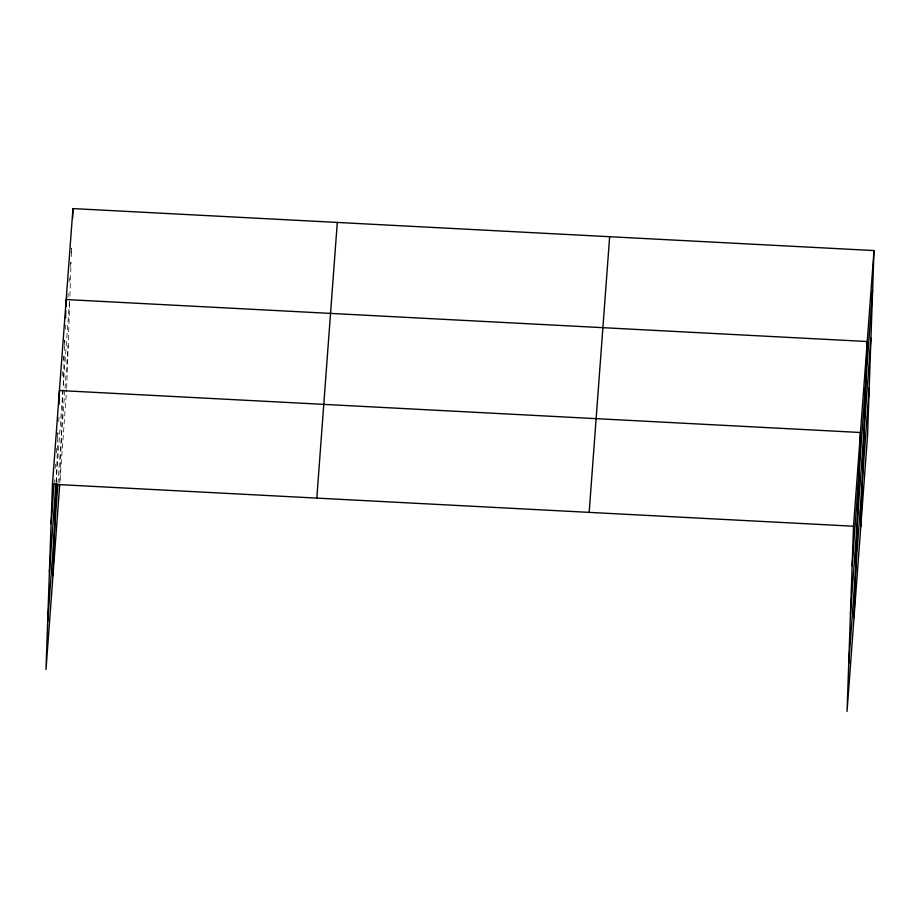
<?xml version="1.0" encoding="UTF-8"?>
<svg xmlns="http://www.w3.org/2000/svg" width="920" height="920" viewBox="0 0 920 920"><rect width="100%" height="100%" fill="white"/><g stroke="black" fill="none" stroke-linecap="round" stroke-linejoin="round"><path stroke-width="0.69" stroke-dasharray="4.6 3.45" d="M56.223 482.333L57.96 432.825M63.032 389.942L59.777 483.322L66.631 389.528M64.216 356.005L63.135 387.113L69.678 298.988M64.423 350.347L64.768 340.446M66.677 388.113L69.793 298.977M69.897 296.148L71.081 262.2M71.277 256.542L71.576 248.055L71.254 252.321M54.154 482.54L54.361 479.699M55.2 468.337L55.522 464.082M56.361 452.72L56.683 448.466M57.523 437.103L57.845 432.837M58.684 421.475L59.006 417.209M62.065 375.981L62.387 371.726M63.227 360.353L63.549 356.086M64.388 344.712L64.814 339.031M65.55 329.084L65.872 324.817M67.873 297.804L68.195 293.549M69.034 282.175L69.356 277.909M70.196 266.536L70.518 262.269M56.062 482.344L62.928 389.953M57.914 483.563L64.894 389.747M64.998 388.332L68.16 345.69"/><path stroke-width="1.38" d="M874 250.562L853.519 526.228L847.044 711.413L867.537 435.746L874 250.562L72.956 208.587L52.463 484.253L46 669.438L59.719 484.736M52.969 575.713L56.177 483.747M58.937 404.616L59.432 390.517L860.476 432.503L854.013 617.688M65.55 317.883L65.803 310.834M65.941 306.601L66.194 299.552L867.238 341.527L860.775 526.723M72.611 218.454L72.956 208.587M51.083 523.721L54.038 483.966M49.404 571.814L55.947 483.77M47.679 621.356L57.81 484.989M316.813 498.099L337.295 222.433M589.168 512.371L609.649 236.704M852.138 565.708L872.62 290.041M850.459 613.789L870.941 338.123M848.723 663.331L869.216 387.665M52.463 484.253L853.519 526.228"/></g></svg>
